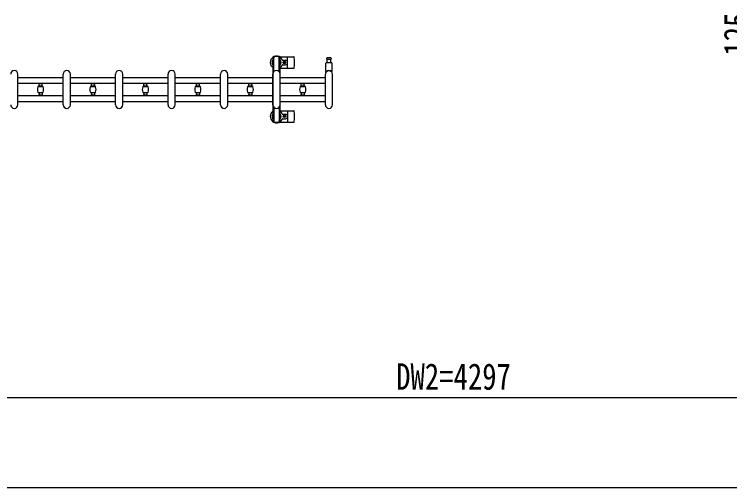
# Model space of a CAD drawing. Units: millimetres, scale not verified. Extents: x -16820 to 16820, y -11880 to 11880.
# Drawn here: x 5013 to 7400, y -5613 to -4034 of the extents above; entities that cross this region are included whole.
import ezdxf
from ezdxf.enums import TextEntityAlignment as Align

# ---------------------------------------------------------------- set-up
doc = ezdxf.new("R2010")
doc.units = ezdxf.units.MM
doc.header["$LTSCALE"] = 50
for name, color, linetype in [('0-4_YKK_13', 4, 'Continuous'), ('0-5_YKK_A1', 4, 'Continuous'), ('0-6_YKK_D', 6, 'Continuous')]:
    doc.layers.add(name, color=color, linetype=linetype)
doc.styles.add('ＭＳ ゴシック', font='')
doc.styles.get('ＭＳ ゴシック').set_extended_font_data('MS Gothic')

msp = doc.modelspace()

# ---------------------------------------------------------------- linework, layer by layer
at = {"layer": '0-4_YKK_13'}
for p, q in [((5898.37, -4175.01), (5877.77, -4175.01)), ((5900.11, -4176.01), (5946.17, -4176.01)), ((5900.37, -4179.81), (5900.37, -4177.01)), ((5877.27, -4183.31), (5878.07, -4183.31)), ((5877.27, -4193.82), (5877.27, -4183.31)), ((5878.88, -4199.81), (5877.27, -4193.82)), ((5878.07, -4196.81), (5878.07, -4179.81)), ((5878.88, -4199.81), (5879.07, -4199.81)), ((5879.07, -4226.07), (5879.07, -4180.01)), ((5897.07, -4179.81), (5900.37, -4179.81)), ((5897.07, -4226.07), (5897.07, -4180.01)), ((5897.27, -4199.81), (5897.07, -4199.81)), ((5897.27, -4199.81), (5898.87, -4193.82)), ((5898.07, -4196.81), (5898.07, -4179.81)), ((5898.87, -4183.31), (5898.07, -4183.31)), ((5898.87, -4193.82), (5898.87, -4183.31)), ((5908.37, -4187.51), (5917.57, -4187.51)), ((5912.75, -4194.57), (5911.87, -4194.57)), ((5915.39, -4195.45), (5916.27, -4195.45)), ((5925.07, -4212.01), (5925.07, -4178.01)), ((6053.07, -4225.33), (6053.07, -4197.51)), ((6055.07, -4195.51), (6071.07, -4195.51)), ((6056.82, -4184.01), (6069.32, -4184.01)), ((6057.57, -4195.51), (6057.57, -4184.01)), ((6068.57, -4184.01), (6068.57, -4195.51)), ((6073.07, -4197.51), (6073.07, -4225.33)), ((5900.07, -4214.01), (5946.17, -4214.01)), ((5908.37, -4202.51), (5917.57, -4202.51)), ((5025.07, -4336.01), (5025.07, -4234.01)), ((5176.07, -4336.01), (5176.07, -4234.01)), ((5200.07, -4336.01), (5200.07, -4234.01)), ((5351.07, -4336.01), (5351.07, -4234.01)), ((5375.07, -4336.01), (5375.07, -4234.01)), ((5526.07, -4336.01), (5526.07, -4234.01)), ((5550.07, -4336.01), (5550.07, -4234.01)), ((5701.07, -4336.01), (5701.07, -4234.01)), ((5725.07, -4336.01), (5725.07, -4234.01)), ((5876.07, -4336.01), (5876.07, -4234.01)), ((5900.07, -4336.01), (5900.07, -4234.01)), ((6051.07, -4336.01), (6051.07, -4234.01)), ((6075.07, -4336.01), (6075.07, -4234.01)), ((5093.57, -4265.81), (5093.57, -4264.51)), ((5093.57, -4264.51), (5107.57, -4264.51)), ((5107.27, -4266.11), (5093.87, -4266.11)), ((5095.57, -4273.51), (5095.57, -4266.11)), ((5105.57, -4273.51), (5105.57, -4266.11)), ((5107.57, -4264.51), (5107.57, -4265.81)), ((5268.57, -4265.81), (5268.57, -4264.51)), ((5268.57, -4264.51), (5282.57, -4264.51)), ((5282.27, -4266.11), (5268.87, -4266.11)), ((5270.57, -4273.51), (5270.57, -4266.11)), ((5280.57, -4273.51), (5280.57, -4266.11)), ((5282.57, -4264.51), (5282.57, -4265.81)), ((5443.57, -4265.81), (5443.57, -4264.51)), ((5443.57, -4264.51), (5457.57, -4264.51)), ((5457.27, -4266.11), (5443.87, -4266.11)), ((5445.57, -4273.51), (5445.57, -4266.11)), ((5455.57, -4273.51), (5455.57, -4266.11)), ((5457.57, -4264.51), (5457.57, -4265.81)), ((5618.57, -4265.81), (5618.57, -4264.51)), ((5618.57, -4264.51), (5632.57, -4264.51)), ((5632.27, -4266.11), (5618.87, -4266.11)), ((5620.57, -4273.51), (5620.57, -4266.11)), ((5630.57, -4273.51), (5630.57, -4266.11)), ((5632.57, -4264.51), (5632.57, -4265.81)), ((5793.57, -4265.81), (5793.57, -4264.51)), ((5793.57, -4264.51), (5807.57, -4264.51)), ((5807.27, -4266.11), (5793.87, -4266.11)), ((5795.57, -4273.51), (5795.57, -4266.11)), ((5805.57, -4273.51), (5805.57, -4266.11)), ((5807.57, -4264.51), (5807.57, -4265.81)), ((5968.57, -4265.81), (5968.57, -4264.51)), ((5968.57, -4264.51), (5982.57, -4264.51)), ((5982.27, -4266.11), (5968.87, -4266.11)), ((5970.57, -4273.51), (5970.57, -4266.11)), ((5980.57, -4273.51), (5980.57, -4266.11)), ((5982.57, -4264.51), (5982.57, -4265.81)), ((5093.57, -4275.11), (5093.57, -4273.81)), ((5093.57, -4275.11), (5107.57, -4275.11)), ((5093.57, -4295.01), (5093.57, -4296.31)), ((5093.57, -4295.01), (5107.57, -4295.01)), ((5107.27, -4273.51), (5093.87, -4273.51)), ((5107.27, -4296.61), (5093.87, -4296.61)), ((5107.2, -4274.76), (5093.95, -4274.76)), ((5093.95, -4295.36), (5107.2, -4295.36)), ((5095.57, -4296.61), (5095.57, -4304.01)), ((5105.57, -4296.61), (5105.57, -4304.01)), ((5107.57, -4273.81), (5107.57, -4275.11)), ((5107.57, -4296.31), (5107.57, -4295.01)), ((5268.57, -4275.11), (5268.57, -4273.81)), ((5268.57, -4275.11), (5282.57, -4275.11)), ((5268.57, -4295.01), (5268.57, -4296.31)), ((5268.57, -4295.01), (5282.57, -4295.01)), ((5282.27, -4273.51), (5268.87, -4273.51)), ((5282.27, -4296.61), (5268.87, -4296.61)), ((5282.2, -4274.76), (5268.95, -4274.76)), ((5268.95, -4295.36), (5282.2, -4295.36)), ((5270.57, -4296.61), (5270.57, -4304.01)), ((5280.57, -4296.61), (5280.57, -4304.01)), ((5282.57, -4273.81), (5282.57, -4275.11)), ((5282.57, -4296.31), (5282.57, -4295.01)), ((5443.57, -4275.11), (5443.57, -4273.81)), ((5443.57, -4275.11), (5457.57, -4275.11)), ((5443.57, -4295.01), (5443.57, -4296.31)), ((5443.57, -4295.01), (5457.57, -4295.01)), ((5457.27, -4273.51), (5443.87, -4273.51)), ((5457.27, -4296.61), (5443.87, -4296.61)), ((5457.2, -4274.76), (5443.95, -4274.76)), ((5443.95, -4295.36), (5457.2, -4295.36)), ((5445.57, -4296.61), (5445.57, -4304.01)), ((5455.57, -4296.61), (5455.57, -4304.01)), ((5457.57, -4273.81), (5457.57, -4275.11)), ((5457.57, -4296.31), (5457.57, -4295.01)), ((5618.57, -4275.11), (5618.57, -4273.81)), ((5618.57, -4275.11), (5632.57, -4275.11)), ((5618.57, -4295.01), (5618.57, -4296.31)), ((5618.57, -4295.01), (5632.57, -4295.01)), ((5632.27, -4273.51), (5618.87, -4273.51)), ((5632.27, -4296.61), (5618.87, -4296.61)), ((5632.2, -4274.76), (5618.95, -4274.76)), ((5618.95, -4295.36), (5632.2, -4295.36)), ((5620.57, -4296.61), (5620.57, -4304.01)), ((5630.57, -4296.61), (5630.57, -4304.01)), ((5632.57, -4273.81), (5632.57, -4275.11)), ((5632.57, -4296.31), (5632.57, -4295.01)), ((5793.57, -4275.11), (5793.57, -4273.81)), ((5793.57, -4275.11), (5807.57, -4275.11)), ((5793.57, -4295.01), (5793.57, -4296.31)), ((5793.57, -4295.01), (5807.57, -4295.01)), ((5807.27, -4273.51), (5793.87, -4273.51)), ((5807.27, -4296.61), (5793.87, -4296.61)), ((5807.2, -4274.76), (5793.95, -4274.76)), ((5793.95, -4295.36), (5807.2, -4295.36)), ((5795.57, -4296.61), (5795.57, -4304.01)), ((5805.57, -4296.61), (5805.57, -4304.01)), ((5807.57, -4273.81), (5807.57, -4275.11)), ((5807.57, -4296.31), (5807.57, -4295.01)), ((5968.57, -4275.11), (5968.57, -4273.81)), ((5968.57, -4275.11), (5982.57, -4275.11)), ((5968.57, -4295.01), (5968.57, -4296.31)), ((5968.57, -4295.01), (5982.57, -4295.01)), ((5982.27, -4273.51), (5968.87, -4273.51)), ((5982.27, -4296.61), (5968.87, -4296.61)), ((5982.2, -4274.76), (5968.95, -4274.76)), ((5968.95, -4295.36), (5982.2, -4295.36)), ((5970.57, -4296.61), (5970.57, -4304.01)), ((5980.57, -4296.61), (5980.57, -4304.01)), ((5982.57, -4273.81), (5982.57, -4275.11)), ((5982.57, -4296.31), (5982.57, -4295.01)), ((5093.57, -4304.31), (5093.57, -4305.61)), ((5093.57, -4305.61), (5107.57, -4305.61)), ((5107.27, -4304.01), (5093.87, -4304.01)), ((5107.57, -4305.61), (5107.57, -4304.31)), ((5268.57, -4304.31), (5268.57, -4305.61)), ((5268.57, -4305.61), (5282.57, -4305.61)), ((5282.27, -4304.01), (5268.87, -4304.01)), ((5282.57, -4305.61), (5282.57, -4304.31)), ((5443.57, -4304.31), (5443.57, -4305.61)), ((5443.57, -4305.61), (5457.57, -4305.61)), ((5457.27, -4304.01), (5443.87, -4304.01)), ((5457.57, -4305.61), (5457.57, -4304.31)), ((5618.57, -4304.31), (5618.57, -4305.61)), ((5618.57, -4305.61), (5632.57, -4305.61)), ((5632.27, -4304.01), (5618.87, -4304.01)), ((5632.57, -4305.61), (5632.57, -4304.31)), ((5793.57, -4304.31), (5793.57, -4305.61)), ((5793.57, -4305.61), (5807.57, -4305.61)), ((5807.27, -4304.01), (5793.87, -4304.01)), ((5807.57, -4305.61), (5807.57, -4304.31)), ((5968.57, -4304.31), (5968.57, -4305.61)), ((5968.57, -4305.61), (5982.57, -4305.61)), ((5982.27, -4304.01), (5968.87, -4304.01)), ((5982.57, -4305.61), (5982.57, -4304.31)), ((5879.07, -4343.94), (5879.07, -4390.01)), ((5897.07, -4343.94), (5897.07, -4390.01)), ((5900.07, -4356.01), (5946.17, -4356.01)), ((5908.37, -4367.51), (5917.57, -4367.51)), ((5925.07, -4358.01), (5925.07, -4392.01)), ((5878.88, -4370.21), (5877.27, -4376.19)), ((5877.27, -4376.19), (5877.27, -4386.71)), ((5877.27, -4386.71), (5878.07, -4386.71)), ((5878.07, -4373.21), (5878.07, -4390.21)), ((5878.88, -4370.21), (5879.07, -4370.21)), ((5897.27, -4370.21), (5897.07, -4370.21)), ((5897.07, -4390.21), (5900.37, -4390.21)), ((5897.27, -4370.21), (5898.87, -4376.19)), ((5898.07, -4373.21), (5898.07, -4390.21)), ((5898.87, -4386.71), (5898.07, -4386.71)), ((5898.87, -4376.19), (5898.87, -4386.71)), ((5900.37, -4390.21), (5900.37, -4393.01)), ((5908.37, -4382.51), (5917.57, -4382.51)), ((5912.75, -4375.45), (5911.87, -4375.45)), ((5915.39, -4374.57), (5916.27, -4374.57)), ((5898.37, -4395.01), (5877.77, -4395.01)), ((5900.11, -4394.01), (5946.17, -4394.01))]:
    msp.add_line(p, q, dxfattribs=at)
for points in [[(5875.77, -4177.01), (5875.77, -4179.81), (5879.07, -4179.81)], [(5911.87, -4194.57), (5911.87, -4195.45), (5912.75, -4195.45)], [(5914.51, -4193.69), (5914.51, -4192.81), (5913.63, -4192.81), (5913.63, -4193.69)], [(5913.63, -4196.33), (5913.63, -4197.21), (5914.51, -4197.21), (5914.51, -4196.33)], [(5916.27, -4195.45), (5916.27, -4194.57), (5915.39, -4194.57)], [(6069.32, -4180.01), (6063.07, -4180.01), (6056.82, -4180.01)], [(5875.77, -4393.01), (5875.77, -4390.21), (5879.07, -4390.21)], [(5911.87, -4375.45), (5911.87, -4374.57), (5912.75, -4374.57)], [(5913.63, -4373.69), (5913.63, -4372.81), (5914.51, -4372.81), (5914.51, -4373.69)], [(5914.51, -4376.33), (5914.51, -4377.21), (5913.63, -4377.21), (5913.63, -4376.33)], [(5916.27, -4374.57), (5916.27, -4375.45), (5915.39, -4375.45)]]:
    msp.add_lwpolyline(points, dxfattribs=at)
for centre in [(5914.07, -4195.01), (5914.07, -4375.01)]:
    msp.add_circle(centre, 4, dxfattribs=at)
for centre, radius, start, end in [((5877.77, -4177.01), 2, 90, 180), ((5884.07, -4180.01), 5, 90, 180), ((5888.07, -4195.01), 21, 72.24721, 107.75279), ((5892.07, -4180.01), 5, 0, 90), ((5898.37, -4177.01), 2, 0, 90), ((5946.17, -4177.01), 1, 5.73917, 90), ((5767.07, -4195.01), 181, 354.26083, 5.73917), ((5888.07, -4195.01), 21, 125.85347, 235.1501), ((5888.07, -4195.01), 15, 143.1301, 216.8699), ((5888.07, -4195.01), 15, 323.1301, 36.8699), ((5888.07, -4195.01), 21, 22.72842, 54.14653), ((5908.37, -4186.51), 1, 202.72842, 270), ((5912.75, -4193.69), 0.88, 270, 0), ((5912.75, -4196.33), 0.88, 0, 90), ((5915.39, -4193.69), 0.88, 180, 270), ((5915.39, -4196.33), 0.88, 90, 180), ((5917.57, -4195.01), 7.5, 270, 90), ((6055.07, -4197.51), 2, 90, 180), ((6056.82, -4182.01), 2, 90, 180), ((6056.82, -4182.01), 2, 180, 270), ((6069.32, -4182.01), 2, 0, 90), ((6069.32, -4182.01), 2, 270, 0), ((6071.07, -4197.51), 2, 0, 90), ((5013.07, -4234.01), 12, 0, 180), ((5188.07, -4234.01), 12, 0, 180), ((5363.07, -4234.01), 12, 0, 180), ((5538.07, -4234.01), 12, 0, 180), ((5713.07, -4234.01), 12, 0, 180), ((5888.07, -4234.01), 12, 0, 180), ((5888.07, -4195.01), 21, 304.8499, 337.27158), ((5908.37, -4203.51), 1, 90, 157.27158), ((5946.17, -4213.01), 1, 270, 354.26083), ((6063.07, -4234.01), 12, 0, 180), ((6054.07, -4225.33), 1, 180, 316.0544), ((6063.07, -4234.01), 11.5, 43.94553, 136.0544), ((6072.07, -4225.33), 1, 223.94553, 0), ((5093.87, -4265.81), 0.3, 180, 270), ((5107.27, -4265.81), 0.3, 270, 0), ((5268.87, -4265.81), 0.3, 180, 270), ((5282.27, -4265.81), 0.3, 270, 0), ((5443.87, -4265.81), 0.3, 180, 270), ((5457.27, -4265.81), 0.3, 270, 0), ((5618.87, -4265.81), 0.3, 180, 270), ((5632.27, -4265.81), 0.3, 270, 0), ((5793.87, -4265.81), 0.3, 180, 270), ((5807.27, -4265.81), 0.3, 270, 0), ((5968.87, -4265.81), 0.3, 180, 270), ((5982.27, -4265.81), 0.3, 270, 0), ((5093.87, -4273.81), 0.3, 90, 180), ((5093.87, -4296.31), 0.3, 180, 270), ((5107.27, -4273.81), 0.3, 0, 90), ((5107.27, -4296.31), 0.3, 270, 0), ((5268.87, -4273.81), 0.3, 90, 180), ((5268.87, -4296.31), 0.3, 180, 270), ((5282.27, -4273.81), 0.3, 0, 90), ((5282.27, -4296.31), 0.3, 270, 0), ((5443.87, -4273.81), 0.3, 90, 180), ((5443.87, -4296.31), 0.3, 180, 270), ((5457.27, -4273.81), 0.3, 0, 90), ((5457.27, -4296.31), 0.3, 270, 0), ((5618.87, -4273.81), 0.3, 90, 180), ((5618.87, -4296.31), 0.3, 180, 270), ((5632.27, -4273.81), 0.3, 0, 90), ((5632.27, -4296.31), 0.3, 270, 0), ((5793.87, -4273.81), 0.3, 90, 180), ((5793.87, -4296.31), 0.3, 180, 270), ((5807.27, -4273.81), 0.3, 0, 90), ((5807.27, -4296.31), 0.3, 270, 0), ((5968.87, -4273.81), 0.3, 90, 180), ((5968.87, -4296.31), 0.3, 180, 270), ((5982.27, -4273.81), 0.3, 0, 90), ((5982.27, -4296.31), 0.3, 270, 0), ((5093.87, -4304.31), 0.3, 90, 180), ((5107.27, -4304.31), 0.3, 0, 90), ((5268.87, -4304.31), 0.3, 90, 180), ((5282.27, -4304.31), 0.3, 0, 90), ((5443.87, -4304.31), 0.3, 90, 180), ((5457.27, -4304.31), 0.3, 0, 90), ((5618.87, -4304.31), 0.3, 90, 180), ((5632.27, -4304.31), 0.3, 0, 90), ((5793.87, -4304.31), 0.3, 90, 180), ((5807.27, -4304.31), 0.3, 0, 90), ((5968.87, -4304.31), 0.3, 90, 180), ((5982.27, -4304.31), 0.3, 0, 90), ((5013.07, -4336.01), 12, 180, 0), ((5188.07, -4336.01), 12, 180, 0), ((5363.07, -4336.01), 12, 180, 0), ((5538.07, -4336.01), 12, 180, 0), ((5713.07, -4336.01), 12, 180, 0), ((5888.07, -4336.01), 12, 180, 0), ((6063.07, -4336.01), 12, 180, 0), ((5888.07, -4375.01), 21, 124.8499, 234.14653), ((5888.07, -4375.01), 15, 143.1301, 216.8699), ((5888.07, -4375.01), 21, 22.72842, 55.1501), ((5888.07, -4375.01), 15, 323.1301, 36.8699), ((5908.37, -4366.51), 1, 202.72842, 270), ((5917.57, -4375.01), 7.5, 270, 90), ((5946.17, -4357.01), 1, 5.73917, 90), ((5767.07, -4375.01), 181, 354.26083, 5.73917), ((5884.07, -4390.01), 5, 180, 270), ((5892.07, -4390.01), 5, 270, 0), ((5888.07, -4375.01), 21, 305.85347, 337.27158), ((5908.37, -4383.51), 1, 90, 157.27158), ((5912.75, -4373.69), 0.88, 270, 0), ((5912.75, -4376.33), 0.88, 0, 90), ((5915.39, -4373.69), 0.88, 180, 270), ((5915.39, -4376.33), 0.88, 90, 180), ((5877.77, -4393.01), 2, 180, 270), ((5888.07, -4375.01), 21, 252.24721, 287.75279), ((5898.37, -4393.01), 2, 270, 0), ((5946.17, -4393.01), 1, 270, 354.26083)]:
    msp.add_arc(centre, radius, start, end, dxfattribs=at)
at = {"layer": '0-5_YKK_A1'}
for p, q in [((5876.07, -4180.01), (5876.07, -4390.01)), ((5878.07, -4180.01), (5876.07, -4180.01)), ((5900.07, -4180.01), (5898.07, -4180.01)), ((5900.07, -4390.01), (5900.07, -4180.01)), ((5025.07, -4244.51), (5176.07, -4244.51)), ((5200.07, -4244.51), (5351.07, -4244.51)), ((5375.07, -4244.51), (5526.07, -4244.51)), ((5550.07, -4244.51), (5701.07, -4244.51)), ((5725.07, -4244.51), (5876.07, -4244.51)), ((5900.07, -4244.51), (6051.07, -4244.51)), ((5025.07, -4264.51), (5176.07, -4264.51)), ((5200.07, -4264.51), (5351.07, -4264.51)), ((5375.07, -4264.51), (5526.07, -4264.51)), ((5550.07, -4264.51), (5701.07, -4264.51)), ((5725.07, -4264.51), (5876.07, -4264.51)), ((5900.07, -4264.51), (6051.07, -4264.51)), ((5025.07, -4305.51), (5176.07, -4305.51)), ((5200.07, -4305.51), (5351.07, -4305.51)), ((5375.07, -4305.51), (5526.07, -4305.51)), ((5550.07, -4305.51), (5701.07, -4305.51)), ((5725.07, -4305.51), (5876.07, -4305.51)), ((5900.07, -4305.51), (6051.07, -4305.51)), ((5025.07, -4325.51), (5176.07, -4325.51)), ((5200.07, -4325.51), (5351.07, -4325.51)), ((5375.07, -4325.51), (5526.07, -4325.51)), ((5550.07, -4325.51), (5701.07, -4325.51)), ((5725.07, -4325.51), (5876.07, -4325.51)), ((5900.07, -4325.51), (6051.07, -4325.51)), ((5876.07, -4390.01), (5879.07, -4390.01)), ((5897.07, -4390.01), (5900.07, -4390.01))]:
    msp.add_line(p, q, dxfattribs=at)
for centre, radius, start, end in [((5116.57, -4285.06), 26.3, 160.52878, 199.47122), ((5093.95, -4277.06), 2.3, 90, 160.52878), ((5093.95, -4293.06), 2.3, 199.47122, 270), ((5107.2, -4277.06), 2.3, 19.47122, 90), ((5107.2, -4293.06), 2.3, 270, 340.52878), ((5084.57, -4285.06), 26.3, 340.52878, 19.47122), ((5291.57, -4285.06), 26.3, 160.52878, 199.47122), ((5268.95, -4277.06), 2.3, 90, 160.52878), ((5268.95, -4293.06), 2.3, 199.47122, 270), ((5282.2, -4277.06), 2.3, 19.47122, 90), ((5282.2, -4293.06), 2.3, 270, 340.52878), ((5259.57, -4285.06), 26.3, 340.52878, 19.47122), ((5466.57, -4285.06), 26.3, 160.52878, 199.47122), ((5443.95, -4277.06), 2.3, 90, 160.52878), ((5443.95, -4293.06), 2.3, 199.47122, 270), ((5457.2, -4277.06), 2.3, 19.47122, 90), ((5457.2, -4293.06), 2.3, 270, 340.52878), ((5434.57, -4285.06), 26.3, 340.52878, 19.47122), ((5641.57, -4285.06), 26.3, 160.52878, 199.47122), ((5618.95, -4277.06), 2.3, 90, 160.52878), ((5618.95, -4293.06), 2.3, 199.47122, 270), ((5632.2, -4277.06), 2.3, 19.47122, 90), ((5632.2, -4293.06), 2.3, 270, 340.52878), ((5609.57, -4285.06), 26.3, 340.52878, 19.47122), ((5816.57, -4285.06), 26.3, 160.52878, 199.47122), ((5793.95, -4277.06), 2.3, 90, 160.52878), ((5793.95, -4293.06), 2.3, 199.47122, 270), ((5807.2, -4277.06), 2.3, 19.47122, 90), ((5807.2, -4293.06), 2.3, 270, 340.52878), ((5784.57, -4285.06), 26.3, 340.52878, 19.47122), ((5991.57, -4285.06), 26.3, 160.52878, 199.47122), ((5968.95, -4277.06), 2.3, 90, 160.52878), ((5968.95, -4293.06), 2.3, 199.47122, 270), ((5982.2, -4277.06), 2.3, 19.47122, 90), ((5982.2, -4293.06), 2.3, 270, 340.52878), ((5959.57, -4285.06), 26.3, 340.52878, 19.47122)]:
    msp.add_arc(centre, radius, start, end, dxfattribs=at)
at = {"layer": '0-6_YKK_D'}
for p, q in [((8736.57, -5313.01), (4439.57, -5313.01)), ((8736.57, -5613.01), (128.57, -5613.01))]:
    msp.add_line(p, q, dxfattribs=at)

# ---------------------------------------------------------------- texts
at = {"layer": '0-6_YKK_D', "style": 'ＭＳ ゴシック', "width": 0.8}
msp.add_text('125', height=87.98, rotation=90, dxfattribs=at).set_placement((7494.81, -4172.24), align=Align.BOTTOM_LEFT)
msp.add_text('DW2=4297', height=87.98, dxfattribs=at).set_placement((6287.27, -5312.74), align=Align.BOTTOM_LEFT)

doc.saveas('drawing.dxf')
